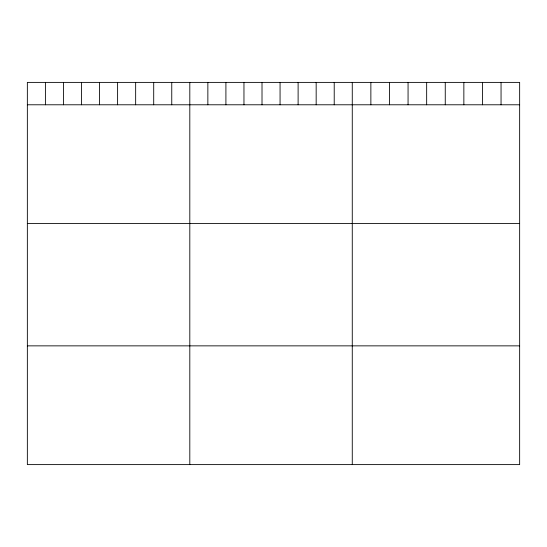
<?xml version="1.0" encoding="UTF-8"?>
<svg xmlns="http://www.w3.org/2000/svg" width="547" height="547" viewBox="0 0 547 547"><rect width="100%" height="100%" fill="white"/><g stroke="black" fill="none" stroke-linecap="round" stroke-linejoin="round"><path stroke-width="0.82" d="M519.65 104.785L519.65 464.608L27.35 464.608L27.35 82.392L519.65 82.392L519.65 104.785L27.35 104.785M27.35 223.525L519.65 223.525M27.35 345.861L519.65 345.861M501.052 82.392L501.052 104.785M482.454 82.392L482.454 104.785M463.856 82.392L463.856 104.785M445.258 82.392L445.258 104.785M426.66 82.392L426.66 104.785M408.062 82.392L408.062 104.785M389.464 82.392L389.464 104.785M370.866 82.392L370.866 104.785M352.268 82.392L352.268 464.608M334.217 82.392L334.217 104.785M316.166 82.392L316.166 104.785M298.115 82.392L298.115 104.785M280.064 82.392L280.064 104.785M262.013 82.392L262.013 104.785M243.962 82.392L243.962 104.785M225.911 82.392L225.911 104.785M207.86 82.392L207.86 104.785M189.809 82.392L189.809 464.608M171.758 82.392L171.758 104.785M153.707 82.392L153.707 104.785M135.656 82.392L135.656 104.785M117.605 82.392L117.605 104.785M99.554 82.392L99.554 104.785M81.503 82.392L81.503 104.785M63.452 82.392L63.452 104.785M45.401 82.392L45.401 104.785"/></g></svg>
